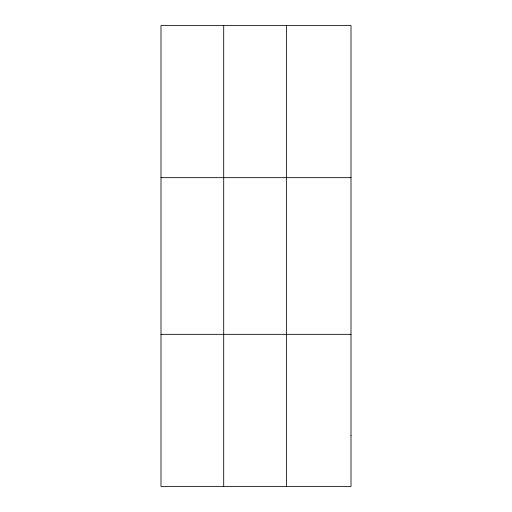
<?xml version="1.0" encoding="UTF-8"?>
<svg xmlns="http://www.w3.org/2000/svg" width="512" height="512" viewBox="0 0 512 512"><rect width="100%" height="100%" fill="white"/><g stroke="black" fill="none" stroke-linecap="round" stroke-linejoin="round"><path stroke-width="0.77" d="M223.699 25.6L223.699 486.4M286.4 25.6L286.4 486.4M160.992 177.664L351.008 177.664M160.992 334.336L351.008 334.336M351.008 435.712L351.008 486.4L160.992 486.4L160.992 25.6L351.008 25.6L351.008 435.712"/></g></svg>
